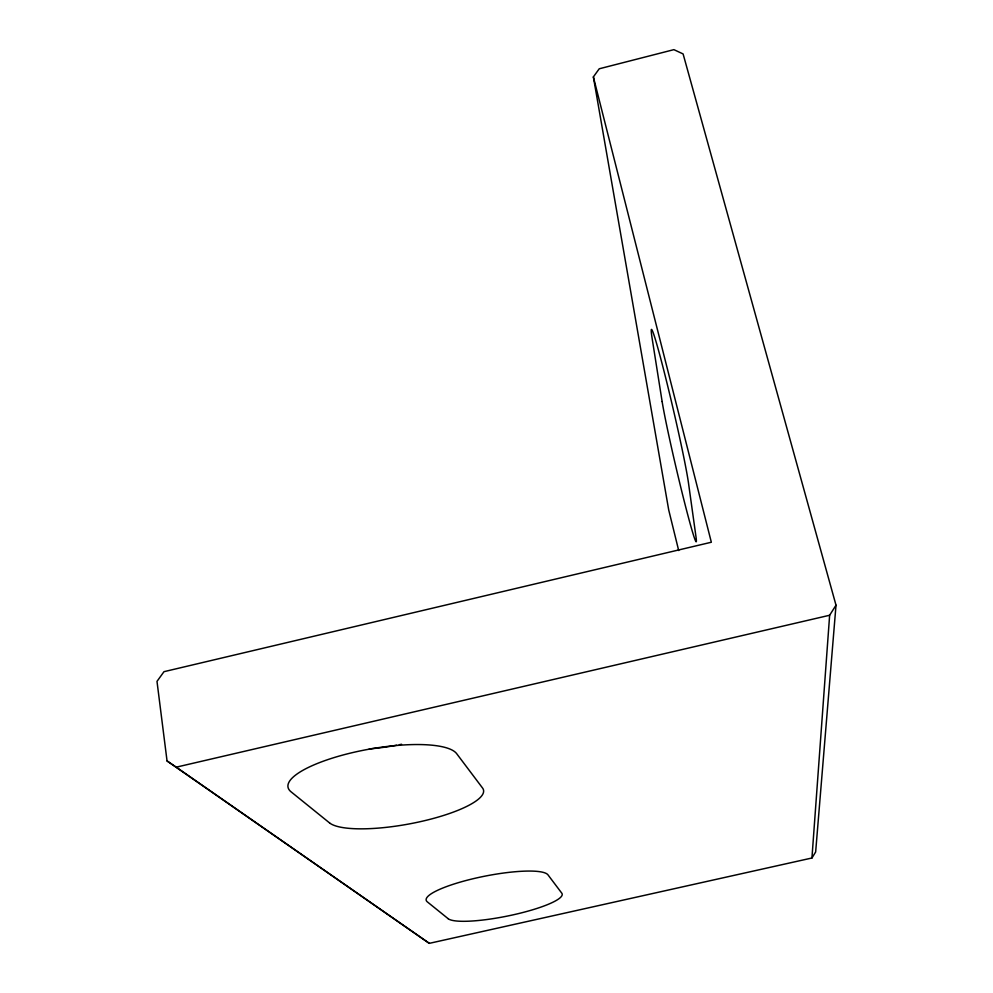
<?xml version="1.0" encoding="UTF-8"?>
<svg xmlns="http://www.w3.org/2000/svg" width="993" height="993" viewBox="0 0 993 993"><rect width="100%" height="100%" fill="white"/><g stroke="black" fill="none" stroke-linecap="round" stroke-linejoin="round"><path stroke-width="1.49" d="M593.367 76.92L711.336 542.24L163.994 671.678L156.993 681.372L167.047 760.948L429.299 943.35L811.939 858.002L829.639 615.25L836.007 605.196L683.097 53.932L673.887 49.65L599.226 68.79L593.367 76.92L668.723 510.005L678.691 550.544M836.007 605.196L815.65 851.969L811.939 858.002M167.047 760.948L176.233 767.167L829.639 615.25M176.233 767.167L429.299 943.35M401.569 744.254A78.137 22.727 -10.3 0 1 399.174 744.738M396.766 745.197A78.137 22.727 -10.3 0 1 369.259 748.883M329.602 822.949L291.098 791.843A86.354 23 -10.2 0 1 353.756 752.322A86.354 23 -10.2 0 1 456.681 753.687L482.499 787.958A79.502 19.587 -10.5 0 1 421.702 821.348A79.502 19.587 -10.5 0 1 329.602 822.949M448.091 918.637L427.387 901.917A62.298 12.115 -11.2 0 1 477.236 877.775A62.298 12.115 -11.2 0 1 547.95 874.821L561.79 893.179A58.686 10.762 -11.4 0 1 513.629 914.727A58.686 10.762 -11.4 0 1 448.091 918.637M662.132 401.569L652.215 338.948A82.171 3.103 76.9 0 1 664.925 374.808A82.171 3.103 76.9 0 1 688.497 483.07L695.981 536.741A75.865 2.656 76.8 0 1 683.333 497.63A75.865 2.656 76.8 0 1 662.132 401.569"/></g></svg>
